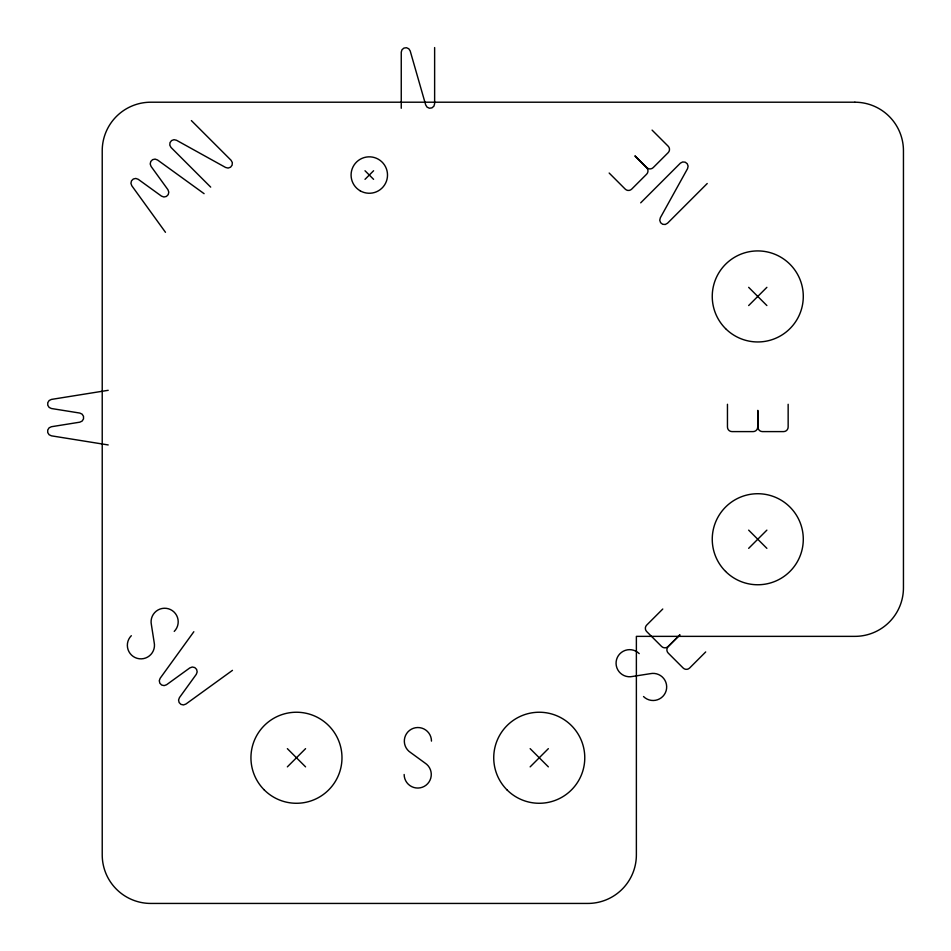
<?xml version="1.0" encoding="UTF-8"?>
<svg xmlns="http://www.w3.org/2000/svg" width="951" height="951" viewBox="0 0 951 951"><rect width="100%" height="100%" fill="white"/><g stroke="black" fill="none" stroke-linecap="round" stroke-linejoin="round"><path stroke-width="1.43" d="M193.838 631.726L160.137 678.301A4.612 4.612 0 0 0 166.568 684.744L189.855 667.887A4.612 4.612 0 0 1 196.298 674.33L179.442 697.618A4.612 4.612 0 0 0 185.885 704.061L232.46 670.36M365.006 179.335L373.588 170.752M640.701 202.836L680.405 163.132A4.565 4.565 0 0 1 687.561 168.624L660.363 217.72A4.553 4.553 0 0 0 667.531 223.223L707.223 183.519M287.357 766.863L305.568 748.651M748.663 305.544L766.875 287.333M662.776 609.009L646.68 625.104A4.553 4.553 0 0 0 646.68 631.547L661.634 646.502A4.553 4.553 0 0 0 668.077 646.502L679.941 634.769L668.208 646.632A4.553 4.553 0 0 0 668.208 653.075L683.163 668.03A4.553 4.553 0 0 0 689.606 668.03L705.701 651.934M530.147 766.863L548.358 748.651M748.663 548.347L766.875 530.135M108.2 390.314L51.425 399.42A4.612 4.612 0 0 0 51.425 408.514L79.813 413.067A4.612 4.612 0 0 1 79.813 422.173L51.425 426.726A4.612 4.612 0 0 0 51.425 435.831L108.2 444.937M204.096 193.671L157.521 159.97A4.612 4.612 0 0 0 151.078 166.413L167.935 189.701A4.612 4.612 0 0 1 161.492 196.132L138.204 179.287A4.612 4.612 0 0 0 131.773 185.718L165.474 232.306M652.077 130.109L668.173 146.204A4.553 4.553 0 0 1 668.173 152.647L653.218 167.602A4.553 4.553 0 0 1 646.787 167.602L634.911 155.869L646.644 167.733A4.553 4.553 0 0 1 646.644 174.176L631.69 189.13A4.553 4.553 0 0 1 625.247 189.13L609.163 173.034M748.663 287.333L766.875 305.544M748.663 530.135L766.875 548.347M365.006 170.752L373.588 179.335M191.377 120.587L231.081 160.291A4.553 4.553 0 0 1 225.589 167.459L176.482 140.249A4.565 4.565 0 0 0 170.99 147.417L210.694 187.121M530.147 748.651L548.358 766.863M287.357 748.651L305.568 766.863M788.153 404.282L788.153 427.047A4.553 4.553 0 0 1 783.6 431.599L762.452 431.599A4.553 4.553 0 0 1 757.899 427.047L757.804 410.356L757.709 427.047A4.553 4.553 0 0 1 753.156 431.599L732.008 431.599A4.553 4.553 0 0 1 727.456 427.047L727.456 404.282M434.631 47.562L434.631 103.718A4.553 4.553 0 0 1 425.679 104.895L410.19 50.938A4.565 4.565 0 0 0 401.251 52.115L401.251 108.271M174.235 631.405A13.576 13.576 0 0 0 168.446 608.783A13.576 13.576 0 0 0 151.399 624.748L154.157 642.353A13.576 13.576 0 0 1 137.11 658.318A13.576 13.576 0 0 1 131.321 635.696M431.469 741.102A13.576 13.576 0 0 0 411.367 729.203A13.576 13.576 0 0 0 410.606 752.55L425.014 763.047A13.576 13.576 0 0 1 424.241 786.382A13.576 13.576 0 0 1 404.151 774.494M639.227 653.622A13.576 13.576 0 0 0 616.605 659.412A13.576 13.576 0 0 0 632.57 676.458L650.175 673.7A13.576 13.576 0 0 1 666.14 690.747A13.576 13.576 0 0 1 643.518 696.536M854.89 102.209L150.781 102.209A48.56 48.56 0 0 0 102.221 150.757L102.221 854.878A48.56 48.56 0 0 0 150.781 903.438L587.813 903.438A48.56 48.56 0 0 0 636.374 854.878L636.374 636.362L854.89 636.362A48.56 48.56 0 0 0 903.45 587.801L903.45 150.757A48.56 48.56 0 0 0 854.89 102.209M360.191 190.818A18.212 18.212 0 0 0 387.509 175.043A18.212 18.212 0 0 0 360.191 159.269A18.212 18.212 0 0 0 360.191 190.818M507.061 789.948A45.529 45.529 0 0 0 583.225 769.537A45.529 45.529 0 0 0 527.472 713.785A45.529 45.529 0 0 0 507.061 789.948M725.577 571.432A45.529 45.529 0 0 0 801.741 551.021A45.529 45.529 0 0 0 745.988 495.269A45.529 45.529 0 0 0 725.577 571.432M264.271 789.948A45.529 45.529 0 0 0 340.434 769.537A45.529 45.529 0 0 0 284.67 713.785A45.529 45.529 0 0 0 264.271 789.948M725.577 328.63A45.529 45.529 0 0 0 801.741 308.219A45.529 45.529 0 0 0 745.988 252.467A45.529 45.529 0 0 0 725.577 328.63"/></g></svg>
